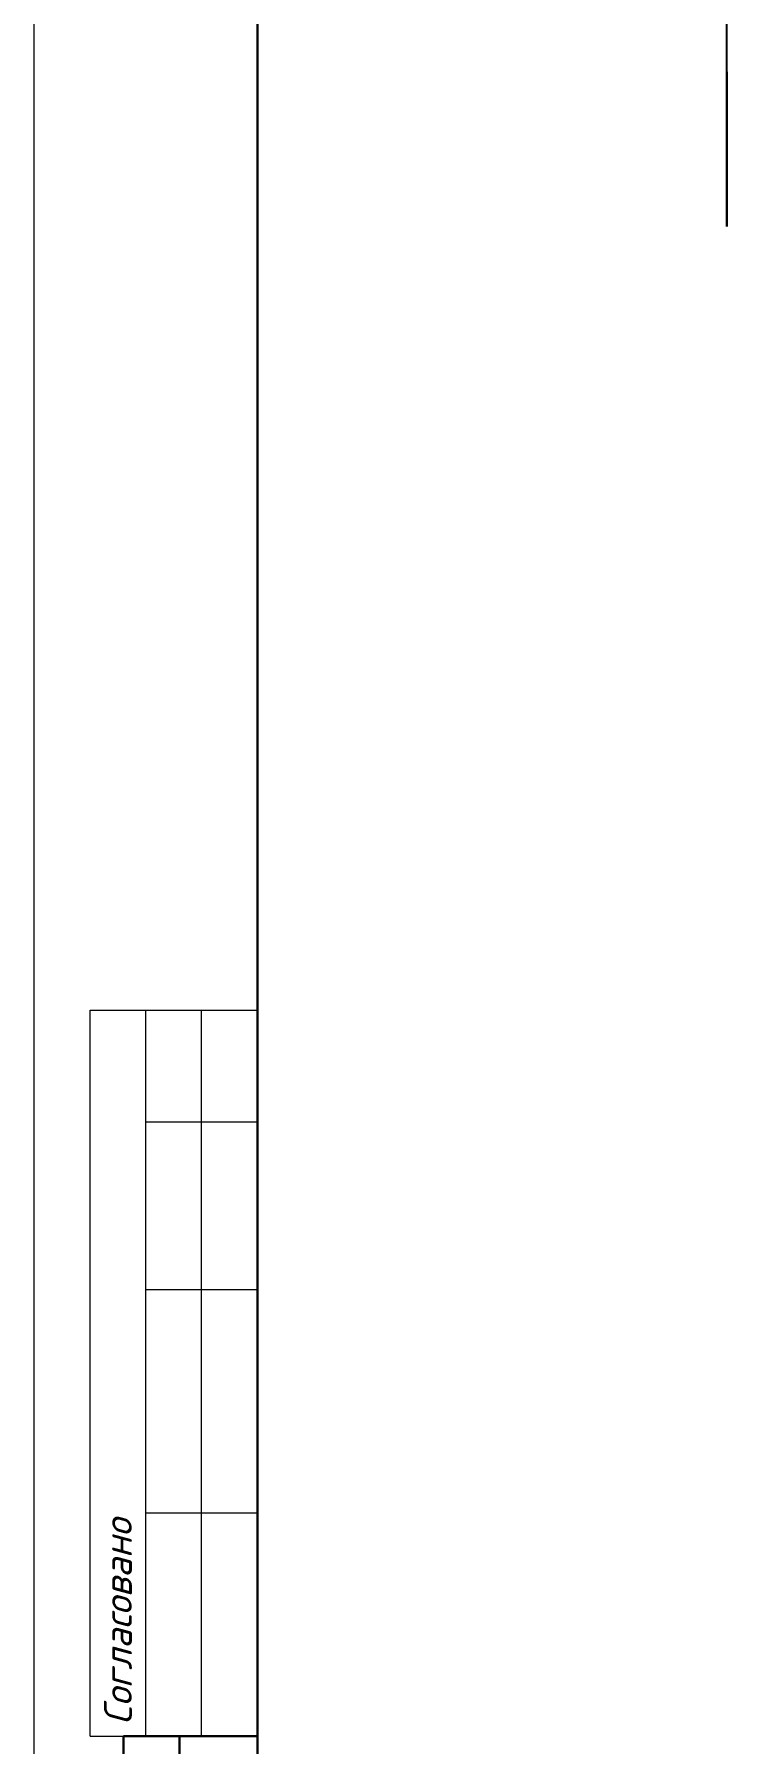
# Model space of a CAD drawing. Header units: millimetres. Extents: x -32 to 417638015, y -35 to 175284279.
# Drawn here: x 423003 to 429207, y 29179 to 44491 of the extents above; entities that cross this region are included whole.
import ezdxf
from ezdxf.enums import TextEntityAlignment as Align

# ---------------------------------------------------------------- set-up
doc = ezdxf.new("R2010")
doc.units = ezdxf.units.MM
doc.layers.add('RAMKA', color=7, linetype='Continuous')
doc.styles.add('RAMKA', font='isocpeur.ttf', dxfattribs={"oblique": 15, "height": 5})
doc.styles.get("Standard").update_dxf_attribs({"font": 'arial.ttf'})

# ---------------------------------------------------------------- blocks, each defined once
blk = doc.blocks.new('*U972')
at = {"lineweight": 20, "transparency": 33554687}
for p, q in [((5, 155), (20, 155)), ((5, 90), (5, 155)), ((10, 90), (10, 155)), ((15, 90), (15, 155)), ((10, 145), (20, 145)), ((10, 130), (20, 130)), ((10, 110), (20, 110)), ((5, 90), (8, 90))]:
    blk.add_line(p, q, dxfattribs=at)
at = {"lineweight": 30, "transparency": 33554687}
for p, q in [((8, 90), (20, 90)), ((8, 5), (8, 90)), ((13, 5), (13, 90))]:
    blk.add_line(p, q, dxfattribs=at)
at = {"lineweight": 5, "transparency": 33554687}
blk.add_lwpolyline([(0, 0), (0, 420), (1486, 420), (1486, 0)], close=True, dxfattribs=at)
at = {"lineweight": 30, "transparency": 33554687}
blk.add_lwpolyline([(20, 5), (20, 415), (1481, 415), (1481, 5)], close=True, dxfattribs=at)
at = {"transparency": 33554687, "insert": (7.5, 91), "char_height": 2.5, "width": 40, "attachment_point": 4, "rotation": 90, "style": 'RAMKA'}
blk.add_mtext('Согласовано', dxfattribs=at)
at = {"transparency": 33554687, "style": 'RAMKA', "oblique": 15, "width": 0.9}
for tag, height, p in [('СТРАНИЦА', 0.00025, (1481, 415)), ('ДАТА1', 2.5, (1356, 32.5)), ('ДАТА2', 2.5, (1356, 27.5)), ('СТАДИЯ', 2.5, (1438.5, 25)), ('ЛИСТ', 2.5, (1453.5, 25)), ('ЛИСТОВ', 2.5, (1471, 25)), ('ДАТА3', 2.5, (1356, 22.5)), ('ДАТА4', 2.5, (1356, 17.5)), ('ДАТА5', 2.5, (1356, 12.5)), ('ДАТА6', 2.5, (1356, 7.5))]:
    blk.add_attdef(tag, text='', height=height, dxfattribs=at).set_placement(p, align=Align.MIDDLE_CENTER)
at = {"transparency": 33554687, "style": 'RAMKA', "oblique": 15, "width": 0.9, "flags": 8}
blk.add_attdef('ШИФР', text='', height=5, dxfattribs=at).set_placement((1421, 55), align=Align.MIDDLE_CENTER)
at = {"transparency": 33554687, "style": 'RAMKA', "oblique": 15, "width": 0.9}
for tag, p in [('ДОЛЖНОСТЬ1', (1297, 32.5)), ('ФИО1', (1317, 32.5)), ('ДОЛЖНОСТЬ2', (1297, 27.5)), ('ФИО2', (1317, 27.5)), ('ДОЛЖНОСТЬ3', (1297, 22.5)), ('ФИО3', (1317, 22.5)), ('ДОЛЖНОСТЬ4', (1297, 17.5)), ('ФИО4', (1317, 17.5)), ('ДОЛЖНОСТЬ5', (1297, 12.5)), ('ФИО5', (1317, 12.5)), ('ДОЛЖНОСТЬ6', (1297, 7.5)), ('ФИО6', (1317, 7.5))]:
    blk.add_attdef(tag, text='', height=2.5, dxfattribs=at).set_placement(p, align=Align.MIDDLE_LEFT)
at = {"lineweight": 13, "transparency": 33554687, "oblique": 15, "width": 0.9}
for tag, flags, p in [('НАИМЕНОВАНИЕ', 128, (1396, 12.5)), ('КОМПАНИЯ', 15, (1456, 12.5))]:
    blk.add_attdef(tag, text='', height=2.5, dxfattribs=dict(at, flags=flags)).set_placement(p, align=Align.MIDDLE_CENTER)
at = {"transparency": 33554687, "style": 'RAMKA', "oblique": 15, "width": 0.9, "flags": 8}
blk.add_attdef('ФОРМАТЛИСТА', text='', height=2.5, dxfattribs=at).set_placement((1452, 2.5), align=Align.MIDDLE_LEFT)
at = {"lineweight": 5, "transparency": 33554687, "oblique": 15, "width": 0.9, "flags": 128}
blk.add_attdef('ОБЪЕКТ', text='', height=2.5, dxfattribs=at).set_placement((1421, 42.5), align=Align.MIDDLE_CENTER)

msp = doc.modelspace()

# ---------------------------------------------------------------- linework, layer by layer
at = {"color": 7}
msp.add_line((429207, 44153), (429207, 42768), dxfattribs=at)
msp.add_lwpolyline([(429207, 42768), (429207, 44768)])

# ---------------------------------------------------------------- block references
at = {"layer": 'RAMKA', "transparency": 33554687, "xscale": 100, "yscale": 100, "zscale": 100}
msp.add_blockref('*U972', (423003, 20248), dxfattribs=at)

doc.saveas('drawing.dxf')
